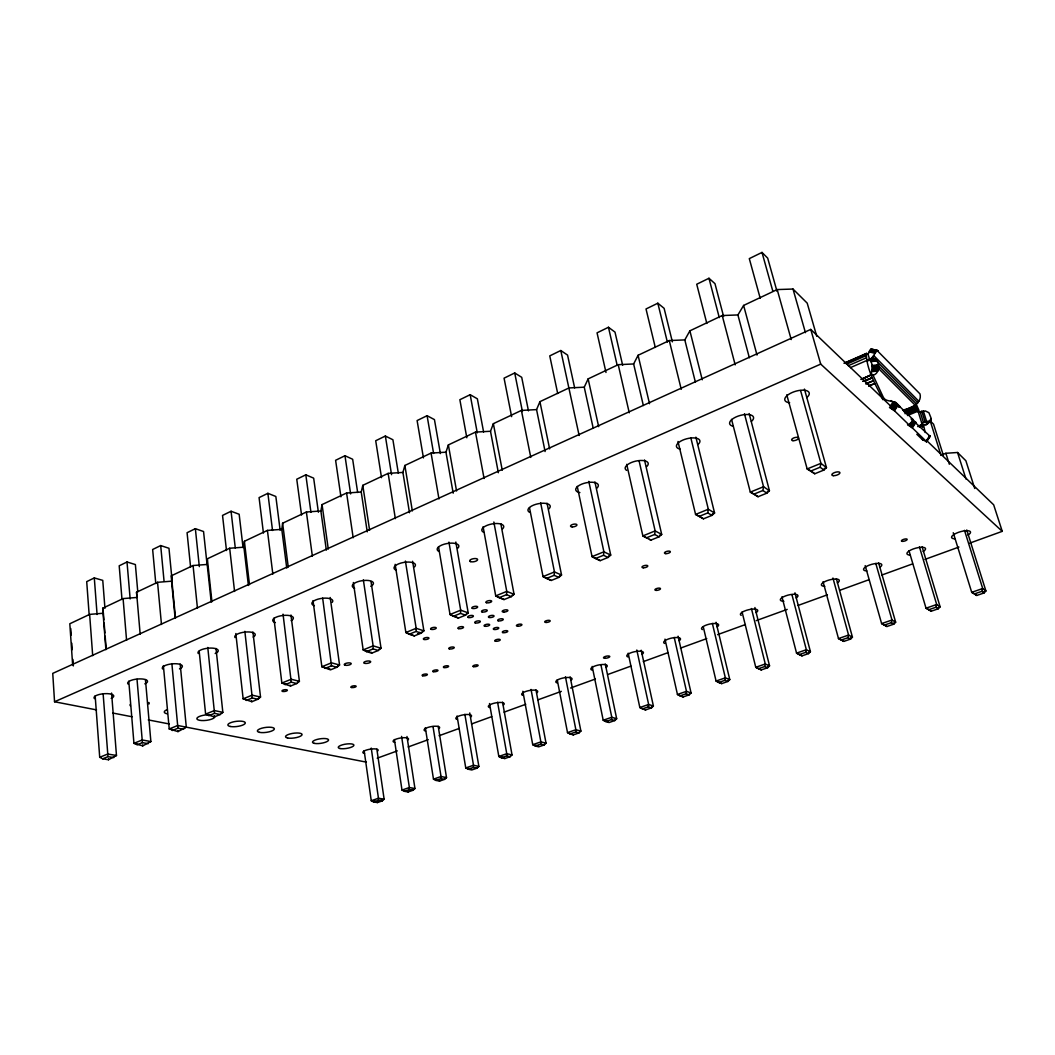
<?xml version="1.0" encoding="UTF-8"?>
<svg xmlns="http://www.w3.org/2000/svg" width="1055" height="1055" viewBox="0 0 1055 1055"><rect width="100%" height="100%" fill="white"/><g stroke="black" fill="none" stroke-linecap="round" stroke-linejoin="round"><path stroke-width="1.5" d="M868.806 360.586C871.681 359.03 874.476 353.926 877.087 350.497L919.986 393.897C922.545 403.445 910.149 408.509 902.922 410.065M882.903 399.713C876.072 385.392 866.366 369.659 866.326 353.438L868.014 354.15L869.729 359.861M353.372 582.505L363.171 649.906L366.441 651.608L373.088 648.917L373.127 645.845L363.355 579.868M364.146 750.672L371.255 800.745L373.615 801.971L378.415 800.31L378.455 798.253L371.241 748.074M211.198 602.023L207.176 564.438L207.347 558.794L229.674 548.244L243.916 547.176L244.391 541.281L267.416 530.401L281.791 529.359L282.608 523.227L306.385 512.005L320.878 510.989L322.065 504.593L346.594 493.002L361.232 492.026L362.788 485.353L388.148 473.379L402.904 472.429L404.869 465.466L431.073 453.083L445.962 452.186L448.375 444.92L475.475 432.115L490.496 431.258L493.371 423.662L521.407 410.421L536.56 409.604L539.923 401.665L568.962 387.95L584.246 387.185L588.136 378.89L618.217 364.674L633.633 363.962L638.09 355.284L669.266 340.554L684.814 339.908L689.891 330.822L722.227 315.537L737.907 314.944L743.617 305.436L777.192 289.571L793.004 289.044L807.207 303.141L816.755 336.268M394.412 739.542L401.995 790.076L404.382 791.316L409.3 789.615L409.366 787.518L401.586 736.39M395.15 564.32L405.872 632.512L409.195 634.24L416.066 631.444L416.171 628.305L405.397 561.049M425.323 727.66L433.486 779.144L435.9 780.397L440.937 778.656L441.03 776.533L433.012 726.539M438.511 546.635L450.023 614.511L453.413 616.265L460.521 613.377L460.679 610.172L448.929 542.112M457.066 715.976L465.756 767.948L468.196 769.214L473.352 767.433L473.497 765.257L464.859 714.288M483.085 526.709L495.718 595.89L499.173 597.671L506.519 594.69L506.756 591.393L493.846 522.014M908.197 424.941L909.647 425.481L894.455 410.764L889.471 407.415M489.507 703.527L498.83 756.461L501.31 757.754L506.598 755.921L506.756 753.718L497.591 702.261M918.325 412.057L921.661 422.831L923.507 424.769L926.316 424.624L930.853 420.628L931.064 418.083L928.914 412.716L925.354 410.949L918.232 412.096L914.936 405.107M926.316 424.624L927.569 423.675L927.793 421.13M529.505 507.706L543.035 576.597L546.543 578.417L554.152 575.331L554.455 571.942L540.661 502.853M522.845 691.262L532.735 744.698L535.254 746.004L540.674 744.118L540.872 741.876L531.047 689.429M909.647 425.481L913.353 419.85L898.253 405.107C894.297 399.252 885.897 402.904 883.246 397.128L873.026 375.224L870.731 372.969C874.186 370.213 871.377 355.482 867.25 361.39M557.238 679.802L567.524 732.618L570.069 733.937L575.634 732.012L575.872 729.73L565.44 676.783M577.256 486.395L592.053 556.618L595.613 558.477L603.513 555.273L603.895 551.805L588.809 481.37M873.026 375.224C882.151 373.233 879.633 353.531 868.964 359.425M592.198 666.417L603.209 720.235L605.794 721.567L611.504 719.589L611.781 717.268L600.941 664.914M626.723 464.332L642.864 535.914L646.504 537.799L654.68 534.476L655.142 530.902L639.053 460.719M628.173 653.19L639.844 707.523L642.455 708.881L648.311 706.85L648.64 704.463L636.811 650.012M677.983 441.478L695.588 514.431L699.28 516.343L707.773 512.901L708.327 509.235L690.788 437.667M664.98 639.132L677.455 694.467L680.093 695.838L686.119 693.755L686.488 691.328L674.211 637.444M703.263 626.775L716.081 681.055L718.758 682.453L724.943 680.317L725.352 677.838L712.362 623.439M731.563 419.376L750.316 492.118L754.074 494.083L762.897 490.496L763.543 486.724L744.448 413.771M742.074 611.966L755.762 667.288L758.479 668.699L764.835 666.496L765.297 663.977L751.424 608.524M922.426 439.632L926.607 441.702L912.324 427.868L907.498 424.624M786.766 394.807L807.167 468.948L811.005 470.952L820.17 467.22L820.909 463.343L800.587 390.574M781.953 596.774L796.551 653.124L799.308 654.562L805.835 652.293L806.35 649.722L791.975 594.809M912.113 419.666L930.194 436.374L928.756 435.821M823.058 581.661L838.488 638.578L841.283 640.029L847.996 637.695L848.576 635.07L832.936 578.021M865.192 565.638L881.624 623.597L884.459 625.074L891.37 622.674L892.003 619.997L875.795 563.462M908.988 550.723L926.026 608.194L928.888 609.685L936.009 607.218L936.695 604.489L919.433 546.886M953.245 532.709L971.721 592.33L974.635 593.846L981.954 591.301L982.706 588.519L964.494 530.322M868.014 354.15L871.166 349.06L877.615 350.458M890.222 406.281L893.255 401.744M890.42 407.969L894.218 402.298M891.422 408.575L895.22 402.904M892.385 409.208L896.183 403.538M893.255 409.802L897.04 404.131M893.954 410.342L897.752 404.672M894.455 410.764L898.253 405.107M908.896 425.271L910.36 423.068M909.41 425.073L913.116 419.56M909.397 425.758L913.353 419.85M910.333 426.365L914.026 420.879M911.177 426.945L914.856 421.459M911.85 427.46L915.529 421.974M912.324 427.868L916.004 422.382M925.842 441.478L929.442 436.15M926.396 441.333L929.996 435.992M926.343 441.663L929.93 436.335M926.607 441.702L930.22 436.256M984.078 591.618L985.911 590.985L982.706 588.519L971.721 592.33L976.785 595.468L984.091 592.936L985.911 590.985L966.762 529.992M938.357 607.429L940.124 606.823L936.695 604.489L926.026 608.194L931.209 611.214L938.304 608.761L940.124 606.823L922.123 546.872M893.928 622.793L895.655 622.199L892.003 619.997L881.624 623.597L886.925 626.512L893.809 624.138L895.655 622.199L878.604 562.856M842.404 640.622L843.881 641.387L850.581 639.079L852.44 637.154L836.404 578.839M799.308 654.562L802.037 655.854L808.552 653.599L810.425 651.687L794.942 592.804M758.479 668.699L761.328 669.912L767.671 667.723L769.543 665.837L754.905 607.522M718.758 682.453L721.726 683.6L727.897 681.464L729.783 679.591L716.042 622.279M680.093 695.838L683.178 696.92L689.179 694.849L691.078 692.977L678.075 636.218M642.455 708.881L645.634 709.896L651.476 707.879L653.388 706.019L641.203 650.249M605.794 721.567L609.065 722.53L614.762 720.565L616.674 718.719L605.267 663.938M570.069 733.937L573.432 734.847L578.984 732.922L580.896 731.102L570.135 676.835M535.254 746.004L538.696 746.848L544.116 744.975L546.028 743.168L535.966 689.878M824.179 468.565L826.461 467.629L820.909 463.343L807.167 468.948L814.75 473.761L823.876 470.068L826.461 467.629L804.424 389.084M501.31 757.754L504.831 758.545L510.106 756.725L512.031 754.918L502.549 702.129M927.965 422.066L931.235 419.02M925.459 424.756L929.587 421.578M927.899 422.923L931.169 419.89M468.196 769.214L471.796 769.965L476.952 768.185L478.865 766.392L469.752 712.943M927.042 424.255L930.853 420.628M767.262 491.643L769.451 490.746L763.543 486.724L750.316 492.118L758.07 496.72L766.853 493.16L769.451 490.746L749.142 413.56M435.9 780.397L439.566 781.096L444.59 779.355L446.516 777.588L438.207 726.236M712.455 513.851L714.578 512.994L708.327 509.235L695.588 514.431L703.487 518.809L711.954 515.394L714.578 512.994L695.878 437.166M404.382 791.316L408.114 791.962L413.019 790.274L414.945 788.507L406.966 736.496M373.615 801.971L377.413 802.578L382.2 800.916L384.125 799.176L376.872 749.235M649.484 539.382L650.909 540.107L659.058 536.81L661.696 534.437L644.5 459.954M595.613 558.477L600.203 560.64L608.062 557.449L610.713 555.101L594.928 481.95M546.543 578.417L551.29 580.448L558.886 577.375L561.537 575.041L547.07 503.209M499.173 597.671L504.066 599.57L511.398 596.602L514.062 594.282L500.822 523.755M453.413 616.265L458.463 618.032L465.545 615.171L468.209 612.876L455.839 542.033M409.195 634.24L414.378 635.888L421.222 633.119L423.886 630.837L412.611 561.273M366.441 651.608L371.729 653.15L378.349 650.473L381.026 648.218L371.017 581.542M313.005 600.598L321.867 666.747L330.479 669.859L336.888 667.261L339.565 665.019L330.202 597.499M273.891 618.151L281.87 683.047L290.534 686.04L296.745 683.521L299.409 681.306L290.956 615.012M235.806 633.541L243.151 698.832L251.842 701.707L257.855 699.267L260.532 697.065L252.923 631.998M199.184 651.186L205.619 714.13L214.35 716.886L220.179 714.525L222.842 712.336L216.024 648.495M163.38 665.6L169.235 728.952L177.992 731.603L186.3 727.159L180.181 664.017M128.789 681.187L133.945 743.34L142.728 745.885L150.865 741.52L145.445 679.578M95.161 695.825L99.711 757.292L102.652 758.809L108.507 759.745L116.472 755.459L111.579 693.056M862.792 378.982L871.285 374.828L861.091 379.22M104.946 608.3L102.757 580.369L94.304 577.929L86.708 581.635L89.174 614.96M137.77 591.723L135.383 564.557L127.009 561.985L119.202 565.797L121.998 599.464M172.255 582.175L168.971 548.284L160.69 545.567L152.645 549.497L155.784 583.507M207.031 564.148L203.549 531.522L195.36 528.674L187.078 532.709L190.586 567.076M243.059 547.637L239.155 514.26L231.071 511.253L222.539 515.42L226.482 550.499M280.142 530.203L275.843 496.483L267.878 493.318L259.082 497.604L263.433 533.052M318.386 512.229L313.665 478.152L305.818 474.816L296.758 479.234L301.545 515.051M357.658 492.5L352.66 459.255L344.972 455.734L335.609 460.297L340.923 496.826M398.355 473.352L392.908 439.75L385.365 436.031L375.712 440.739L381.514 477.678M440.383 453.571L434.449 419.613L427.077 415.696L417.107 420.563L423.437 457.883M483.599 431.996L477.361 398.816L470.174 394.689L459.861 399.713L466.824 437.772M528.463 410.87L521.711 377.321L514.721 372.969L504.066 378.165L511.622 416.633M574.645 387.91L567.564 355.1L560.785 350.511L549.76 355.891L557.699 393.515M622.661 365.281L614.999 332.114L608.458 327.274L597.051 332.839L605.992 372.468M672.378 341.846L664.109 308.324L657.832 303.207L646.016 308.97L655.287 347.425M723.611 316.5L714.974 283.663L708.973 278.269L696.722 284.243L706.837 323.476M776.994 291.312L767.684 258.119L762 252.422L749.301 258.62L760.207 298.275M865.206 381.172L872.261 377.73L863.003 381.185M103.891 619.799L103.377 613.232L89.635 614.392L69.815 623.756L72.624 664.637M105.909 649.669L102.691 608.234L123.092 598.594L136.965 597.447L136.543 592.237L157.551 582.307L171.543 581.186L171.411 575.766L193.065 565.533L207.176 564.438M861.276 379.483L871.285 374.828M865.957 384.139L873.461 380.723L866.102 383.413M891.515 406.861L810.754 329.411L52.75 673.38L54.544 701.76L96.559 709.896M54.544 701.76L820.711 364.107L1002.25 531.338L969.756 543.127M917.652 426.563L922.11 424.611L921.582 422.87L928.717 421.71M843.947 363.223L866.326 353.438M844.686 363.184L867.039 353.412M845.029 363.382L865.957 354.216M846.479 364.226L865.944 355.72M848.286 365.689L866.287 357.843M850.449 367.615L866.959 360.428M922.637 427.341L922.426 425.719L919.433 426.959L922.426 425.719L922.11 424.611L919.09 425.838M868.727 386.17L874.793 383.585L868.832 385.616M903.397 410.646L915.397 405.674M903.937 411.476L915.938 406.518M904.504 412.518L916.492 407.56M905.045 413.692L917.046 408.747M907.036 414.312L917.534 409.986M907.445 415.525L917.956 411.199M99.711 757.292L107.702 754.035L116.472 755.459L115.14 756M102.652 758.809L107.979 756.646L113.821 757.596M136.926 744.883L142.425 742.654L148.214 743.669M172.268 730.522L177.926 728.227L183.649 729.322M208.692 715.725L214.534 713.351L220.179 714.525M246.263 700.454L252.29 698.001L257.855 699.267M285.048 684.695L291.259 682.163L296.745 683.521M325.085 668.422L331.507 665.811L336.888 667.261M149.494 742.074L150.865 741.52L142.188 739.977L133.945 743.34L136.847 743.841M184.889 727.726L186.3 727.159M221.379 712.929L222.842 712.336L214.376 710.556L205.619 714.13L209.866 715M259.016 697.672L260.532 697.065L252.185 695.153L243.151 698.832L245.934 699.465M297.853 681.926L299.409 681.306L291.206 679.249L281.87 683.047L287.369 684.392M337.956 665.679L339.565 665.019L331.494 662.817L321.867 666.747L329.964 668.923M379.365 648.891L381.026 648.218L373.127 645.845L363.171 649.906L369.791 651.845M422.171 631.536L423.886 630.837L416.171 628.305L405.872 632.512L414.378 635.888M466.429 613.588L468.209 612.876L460.679 610.172L450.023 614.511L458.463 618.032M512.229 595.02L514.062 594.282L506.756 591.393L495.718 595.89L504.066 599.57M559.638 575.806L561.537 575.041L554.455 571.942L543.035 576.597L551.29 580.448M608.748 555.893L610.713 555.101L603.895 551.805L592.053 556.618L600.203 560.64M659.652 535.254L661.696 534.437L655.142 530.902L642.864 535.914L650.909 540.107M863.082 381.369L872.261 377.73M941.35 455.061L945.873 453.281L957.544 452.49L965.866 460.745L974.728 488.478M919.419 426.906L922.426 425.719M377.202 758.189L397.313 750.896M408.153 746.966L428.264 739.661M439.091 735.731L459.202 728.438M471.585 723.941L491.696 716.635M504.066 712.151L525.733 704.292M538.103 699.795L561.313 691.368M570.597 688.005L595.35 679.024M607.733 674.527L630.93 666.101M643.313 661.617L668.066 652.623M680.449 648.139L706.745 638.592M717.571 634.662L745.423 624.547M756.25 620.617L787.201 609.394M798.028 605.465L827.423 594.796M839.806 590.299L869.201 579.63M881.571 575.133L912.522 563.911M924.892 559.414L958.929 547.057M401.995 790.076L409.366 787.518L414.945 788.507L413.718 788.942M381.435 800.112L376.952 801.655L377.413 802.578M382.925 799.585L384.125 799.176L378.455 798.253L371.255 800.745L375.527 801.431M412.189 789.47L407.599 791.052L408.114 791.962M445.263 778.023L446.516 777.588L441.03 776.533L433.486 779.144L436.243 779.671M477.585 766.84L478.865 766.392L473.497 765.257L465.756 767.948L471.15 769.069M510.712 755.38L512.031 754.918L506.756 753.718L498.83 756.461L502.8 757.358M544.67 743.63L546.028 743.168L540.872 741.876L532.735 744.698L537.918 745.964M579.512 731.577L580.896 731.102L575.872 729.73L567.524 732.618L573.432 734.847M615.236 719.22L616.674 718.719L611.781 717.268L603.209 720.235L608.128 721.673M651.924 706.534L653.388 706.019L648.64 704.463L639.844 707.523L645.634 709.896M689.574 693.504L691.078 692.977L686.488 691.328L677.455 694.467L683.178 696.92M728.24 680.119L729.783 679.591L725.352 677.838L716.081 681.055L721.726 683.6M767.961 666.378L769.543 665.837L765.297 663.977L755.762 667.288L761.328 669.912M808.789 652.254L810.425 651.687L806.35 649.722L796.551 653.124L802.037 655.854M850.765 637.734L852.44 637.154L848.576 635.07L838.488 638.578L843.881 641.387M898.649 407.23L900.205 406.782L895.458 402.166L893.902 402.614L895.801 404.461M868.489 359.61L875.742 358.937M868.067 360.085L871.206 359.781M869.927 359.979L876.217 359.359M870.362 360.678L876.652 360.058M870.705 361.601L877.008 360.981M871.878 365.465L878.182 364.845M872.129 366.547L878.433 365.927M872.261 367.72L878.564 367.1M872.261 368.894L878.578 368.261M872.142 369.989L878.446 369.369M871.905 370.938L878.195 370.318M871.562 371.676L877.852 371.044M913.34 419.982L911.045 418.993M378.415 800.31L382.2 800.916M409.3 789.615L413.019 790.274M173.534 729.77L169.235 728.952L177.728 725.497L366.375 762.132M440.937 778.656L444.59 779.355M112.714 713.022L132.099 716.78M148.254 719.906L169.262 723.967M473.352 767.433L476.952 768.185M506.598 755.921L510.106 756.725M871.166 349.06L878.063 350.722M870.586 349.39L876.507 350.827M870.006 349.996L875.914 351.434M869.452 350.827L875.36 352.265M868.964 351.829L874.872 353.267M540.674 744.118L544.116 744.975M575.634 732.012L578.984 732.922M373.088 648.917L378.349 650.473M611.504 719.589L614.762 720.565M416.066 631.444L421.222 633.119M648.311 706.85L651.476 707.879M460.521 613.377L465.545 615.171M686.119 693.755L689.179 694.849M506.519 594.69L511.398 596.602M724.943 680.317L727.897 681.464M554.152 575.331L558.886 577.375M764.835 666.496L767.671 667.723M603.513 555.273L608.062 557.449M805.835 652.293L808.552 653.599M654.68 534.476L659.058 536.81M847.996 637.695L850.581 639.079M699.28 516.343L703.487 518.809M884.459 625.074L886.925 626.512M707.773 512.901L711.954 515.394M891.37 622.674L893.809 624.138M754.074 494.083L758.07 496.72M928.888 609.685L931.209 611.214M762.897 490.496L766.853 493.16M936.009 607.218L938.304 608.761M811.005 470.952L814.75 473.761M974.635 593.846L976.785 595.468M820.17 467.22L823.876 470.068M981.954 591.301L984.091 592.936M916.795 434.264L923.059 440.238M927.16 441.03L993.665 504.804L1002.25 531.338M891.172 400.597L893.4 402.759M877.945 367.931L915.028 405.067M877.298 364.621L916.61 404.144M872.92 357.381L917.916 402.852M873.883 355.693L918.826 401.282M504.119 757.661L504.831 758.545M371.109 652.227L371.729 653.15M438.986 780.199L439.566 781.096M916.703 405.16L918.984 410.474M290.112 685.064L290.534 686.04M251.512 700.718L251.842 701.707M957.544 452.49L965.998 479.049M945.873 453.281L949.329 464.24M943.394 455.509L933.57 424.216L930.194 420.853L941.034 455.457M923.336 410.962L926.699 421.723M921.74 411.094L925.103 421.868M920.026 411.476L923.376 422.251M923.507 424.769L925.195 432.497M810.754 329.411L820.711 364.107M793.004 289.044L805.44 332.655M777.192 289.571L791.224 339.565M762 252.422L772.774 290.982M743.617 305.436L757.015 355.073M737.907 314.944L749.353 357.777M722.227 315.537L735.19 364.872M708.973 278.269L719.273 317.608M689.891 330.822L702.248 379.8M684.814 339.908L695.416 382.24M669.266 340.554L681.253 389.321M657.832 303.207L667.367 342.11M214.112 715.883L214.35 716.886M638.09 355.284L649.511 403.709M633.633 363.962L643.352 405.529M618.217 364.674L629.255 412.782M608.458 327.274L617.201 365.412M588.136 378.89L598.66 426.655M584.246 387.185L593.226 428.277M560.785 350.511L579.142 435.504M539.923 401.665L549.615 448.889M536.56 409.604L545.105 451.54M514.721 372.969L522.423 411.542M521.407 410.421L530.784 457.435M493.371 423.662L502.259 470.253M490.496 431.258L498.356 472.719M470.174 394.689L477.269 432.84M475.475 432.115L484.074 478.508M448.375 444.92L456.551 490.984M445.962 452.186L453.188 493.186M427.077 415.696L433.605 453.439M431.073 453.083L438.972 498.962M404.869 465.466L412.347 510.923M402.904 472.429L409.485 512.717M385.365 436.031L391.55 474.671M388.148 473.379L395.348 518.625M177.833 730.588L177.992 731.603M362.788 485.353L369.619 530.296M361.232 492.026L367.246 531.865M344.972 455.734L350.629 493.951M346.594 493.002L353.174 537.747M322.065 504.593L328.276 549.048M320.878 510.989L326.338 550.117M305.818 474.816L310.948 512.348M322.659 598.119L331.507 665.811M102.691 608.234L103.377 613.232M306.385 512.005L312.372 556.262M282.608 523.227L288.252 567.089M281.791 529.359L286.749 568.065M267.878 493.318L272.533 530.467M283.043 614.168L291.259 682.163M267.416 530.401L272.836 574.065M244.391 541.281L249.494 584.668M243.916 547.176L248.4 585.459M231.071 511.253L235.291 548.02M244.852 631.325L252.29 698.001M229.674 548.244L234.566 591.433M207.347 558.794L211.936 601.693M195.36 528.674L199.329 566.627M207.782 647.453L214.534 713.351M107.979 756.646L103.139 694.019M193.065 565.533L197.443 608.142M171.411 575.766L175.512 618.098M171.543 581.186L175.143 618.375M160.69 545.567L164.066 581.292M171.873 663.608L177.926 728.227M157.551 582.307L161.468 624.468M136.543 592.237L140.17 634.24M142.425 742.654L137.018 679.301M127.009 561.985L130.161 598.95M123.092 598.594L126.574 640.293M142.649 744.856L142.728 745.885M104.142 623.083L104.907 632.934M105.17 636.218L106.067 647.704M94.304 577.929L97.086 614.524M89.635 614.392L92.695 655.656M70.764 628.569L71.213 635.07M71.766 643.181L72.215 649.682M72.887 659.428L73.336 665.929M108.494 758.69L108.507 759.745M910.096 555.101A9.653 3.033 -15.8 0 1 909.239 550.881A9.653 3.033 -15.8 0 1 922.413 547.268A9.653 3.033 -15.8 0 1 923.191 551.514M420.022 632.38A2.875 0.989 -9.2 0 1 417.543 633.844M364.529 753.468A7.754 2.11 -8.9 0 1 364.74 750.685A7.754 2.11 -8.9 0 1 374.512 748.865A7.754 2.11 -8.9 0 1 377.624 751.015M394.702 742.404A7.833 2.163 -9.2 0 1 395.111 739.515A7.833 2.163 -9.2 0 1 404.988 737.682A7.833 2.163 -9.2 0 1 407.955 739.924M425.613 731.075A7.913 2.229 -9.5 0 1 426.207 728.082A7.913 2.229 -9.5 0 1 436.203 726.222A7.913 2.229 -9.5 0 1 439.012 728.57M457.263 719.47A7.992 2.281 -9.9 0 1 458.081 716.371A7.992 2.281 -9.9 0 1 468.183 714.486A7.992 2.281 -9.9 0 1 470.82 716.938M489.691 707.575A8.084 2.334 -10.3 0 1 490.733 704.358A8.084 2.334 -10.3 0 1 500.954 702.459A8.084 2.334 -10.3 0 1 503.42 705.017M522.937 695.39A8.176 2.4 -10.7 0 1 524.203 692.054A8.176 2.4 -10.7 0 1 534.555 690.128A8.176 2.4 -10.7 0 1 536.824 692.805M557.014 682.902A8.282 2.466 -11.1 0 1 558.53 679.433A8.282 2.466 -11.1 0 1 569.001 677.481A8.282 2.466 -11.1 0 1 571.072 680.277M591.961 670.083A8.387 2.519 -11.5 0 1 593.728 666.496A8.387 2.519 -11.5 0 1 604.344 664.518A8.387 2.519 -11.5 0 1 606.19 667.433M627.817 656.935A8.506 2.585 -12 0 1 629.861 653.203A8.506 2.585 -12 0 1 640.596 651.212A8.506 2.585 -12 0 1 642.231 654.258M664.624 643.445A8.638 2.651 -12.5 0 1 666.931 639.581A8.638 2.651 -12.5 0 1 677.811 637.55A8.638 2.651 -12.5 0 1 679.209 640.728M702.393 629.598A8.77 2.717 -13 0 1 705.004 625.575A8.77 2.717 -13 0 1 716.029 623.531A8.77 2.717 -13 0 1 717.176 626.855M741.19 615.368A8.928 2.783 -13.5 0 1 744.118 611.201A8.928 2.783 -13.5 0 1 755.275 609.131A8.928 2.783 -13.5 0 1 756.158 612.599M783.878 601.31A9.086 2.849 -14.1 0 1 782.072 597.618A9.086 2.849 -14.1 0 1 794.455 594.242A9.086 2.849 -14.1 0 1 796.209 597.948M824.786 586.329A9.258 2.901 -14.6 0 1 823.282 582.479A9.258 2.901 -14.6 0 1 835.916 579.024A9.258 2.901 -14.6 0 1 837.367 582.901M866.841 570.94A9.442 2.967 -15.2 0 1 865.654 566.904A9.442 2.967 -15.2 0 1 878.551 563.37A9.442 2.967 -15.2 0 1 879.672 567.419M954.59 538.815A9.864 3.099 -16.4 0 1 954.089 534.397A9.864 3.099 -16.4 0 1 967.554 530.691A9.864 3.099 -16.4 0 1 967.963 535.136M789.668 402.759A12.7 5.42 -16.6 0 1 787.228 395.467A12.7 5.42 -16.6 0 1 804.451 390.245A12.7 5.42 -16.6 0 1 806.759 397.577M733.159 426.26A12.37 5.262 -15.4 0 1 732.605 418.927A12.37 5.262 -15.4 0 1 749.063 414.615A12.37 5.262 -15.4 0 1 751.371 421.486M680.211 449.166A12.067 5.104 -14.3 0 1 679.117 442.203A12.067 5.104 -14.3 0 1 695.179 438.01A12.067 5.104 -14.3 0 1 698.001 444.524M626.617 470.385A11.803 4.945 -13.2 0 1 629.439 463.448A11.803 4.945 -13.2 0 1 644.315 460.719A11.803 4.945 -13.2 0 1 646.544 466.732M579.894 492.566A11.565 4.787 -12.2 0 1 577.837 486.289A11.565 4.787 -12.2 0 1 593.174 482.306A11.565 4.787 -12.2 0 1 596.893 488.149M529.702 512.374A11.354 4.629 -11.3 0 1 531.535 506.07A11.354 4.629 -11.3 0 1 545.91 503.42A11.354 4.629 -11.3 0 1 548.956 508.84M483.704 532.3A11.157 4.471 -10.4 0 1 485.089 526.287A11.157 4.471 -10.4 0 1 499.239 523.676A11.157 4.471 -10.4 0 1 502.642 528.819M439.249 551.567A10.985 4.312 -9.7 0 1 440.225 545.817A10.985 4.312 -9.7 0 1 454.138 543.259A10.985 4.312 -9.7 0 1 457.883 548.138M396.258 570.201A10.827 4.167 -8.9 0 1 396.838 564.702A10.827 4.167 -8.9 0 1 410.527 562.183A10.827 4.167 -8.9 0 1 414.602 566.825M354.665 588.228A10.682 4.022 -8.3 0 1 355.733 582.531A10.682 4.022 -8.3 0 1 370.292 580.83A10.682 4.022 -8.3 0 1 370.793 586.343M314.377 605.676A10.55 3.877 -7.7 0 1 314.245 600.664A10.55 3.877 -7.7 0 1 327.512 598.211A10.55 3.877 -7.7 0 1 332.154 602.405M275.368 622.582A10.431 3.745 -7.2 0 1 275.711 617.373A10.431 3.745 -7.2 0 1 289.94 615.658A10.431 3.745 -7.2 0 1 291.14 620.696M235.028 637.576A10.313 3.613 -6.7 0 1 247.121 631.945A10.313 3.613 -6.7 0 1 253.16 637.075M198.287 653.533A10.207 3.482 -6.3 0 1 203.892 648.917A10.207 3.482 -6.3 0 1 216.499 648.917A10.207 3.482 -6.3 0 1 215.18 653.52M162.641 669.015A10.115 3.363 -5.9 0 1 167.956 664.571A10.115 3.363 -5.9 0 1 180.511 664.492A10.115 3.363 -5.9 0 1 179.482 668.923M128.051 684.036A10.023 3.244 -5.6 0 1 133.075 679.75A10.023 3.244 -5.6 0 1 145.59 679.618A10.023 3.244 -5.6 0 1 144.838 683.864M94.475 698.621A9.943 3.125 -5.3 0 1 99.236 694.48A9.943 3.125 -5.3 0 1 111.698 694.296A9.943 3.125 -5.3 0 1 111.197 698.37M214.574 716.068A9.06 2.73 -6.7 0 1 206.49 720.341A9.06 2.73 -6.7 0 1 196.889 718.35A9.06 2.73 -6.7 0 1 208.283 714.763M167.099 713.787A9.324 2.849 -6.3 0 1 166.927 709.738M130.464 705.874A9.627 2.98 -5.8 0 1 130.293 704.331M148.808 702.472A9.627 2.98 -5.8 0 1 148.926 704.015M665.797 553.638A3.046 1.108 -13 0 0 670.373 551.818A3.046 1.108 -13 0 0 666.008 551.646A3.046 1.108 -13 0 0 665.797 553.638M449.311 648.878A2.756 0.91 -9.7 0 0 454.006 648.007A2.756 0.91 -9.7 0 0 451.263 647.124A2.756 0.91 -9.7 0 0 449.311 648.878M517.913 626.248A2.809 0.95 -10.6 0 0 521.922 624.666A2.809 0.95 -10.6 0 0 517.649 624.626A2.809 0.95 -10.6 0 0 517.913 626.248M443.865 667.525A2.677 0.857 -9.6 0 0 448.415 666.681A2.677 0.857 -9.6 0 0 445.738 665.876A2.677 0.857 -9.6 0 0 443.865 667.525M433.209 671.666A2.664 0.844 -9.5 0 0 437.746 670.822A2.664 0.844 -9.5 0 0 435.056 670.031A2.664 0.844 -9.5 0 0 433.209 671.666M422.646 675.767A2.651 0.831 -9.4 0 0 427.156 674.923A2.651 0.831 -9.4 0 0 424.453 674.145A2.651 0.831 -9.4 0 0 422.646 675.767M364.529 663.305A3.508 1.147 -8.6 0 0 370.463 662.197A3.508 1.147 -8.6 0 0 366.718 661.142A3.508 1.147 -8.6 0 0 364.529 663.305M345.025 665.204A3.521 1.147 -8.3 0 0 350.985 664.096A3.521 1.147 -8.3 0 0 347.161 663.041A3.521 1.147 -8.3 0 0 345.025 665.204M423.873 639.436A2.835 0.963 -9.3 0 0 428.712 638.552A2.835 0.963 -9.3 0 0 425.811 637.616A2.835 0.963 -9.3 0 0 423.873 639.436M431.113 629.347A2.888 0.989 -9.4 0 0 436.018 628.437A2.888 0.989 -9.4 0 0 433.104 627.474A2.888 0.989 -9.4 0 0 431.113 629.347M468.222 617.465A2.901 1.015 -10 0 0 473.168 616.555A2.901 1.015 -10 0 0 470.332 615.54A2.901 1.015 -10 0 0 468.222 617.465M482.003 611.9A2.914 1.015 -10.2 0 0 486.975 610.99A2.914 1.015 -10.2 0 0 484.166 609.948A2.914 1.015 -10.2 0 0 482.003 611.9M472.376 608.392A2.954 1.042 -10 0 0 477.388 607.469A2.954 1.042 -10 0 0 474.526 606.401A2.954 1.042 -10 0 0 472.376 608.392M486.381 602.695A2.967 1.055 -10.3 0 0 491.432 601.759A2.967 1.055 -10.3 0 0 488.584 600.691A2.967 1.055 -10.3 0 0 486.381 602.695M470.398 561.59A4.009 1.53 -10.1 0 0 477.242 560.337A4.009 1.53 -10.1 0 0 473.326 558.702A4.009 1.53 -10.1 0 0 470.398 561.59M605.043 658.294A3.218 0.989 -11.7 0 0 609.777 656.553A3.218 0.989 -11.7 0 0 605.056 656.553A3.218 0.989 -11.7 0 0 605.043 658.294M572.166 526.907A3.271 1.279 -11.8 0 0 576.94 524.902A3.271 1.279 -11.8 0 0 572.074 524.665A3.271 1.279 -11.8 0 0 572.166 526.907M503.763 612.058A2.901 1.002 -10.5 0 0 507.89 610.41A2.901 1.002 -10.5 0 0 503.459 610.344A2.901 1.002 -10.5 0 0 503.763 612.058M498.145 620.775A2.862 0.976 -10.4 0 0 503.011 619.878A2.862 0.976 -10.4 0 0 500.294 618.889A2.862 0.976 -10.4 0 0 498.145 620.775M488.861 617.412A2.888 1.002 -10.3 0 0 493.78 616.516A2.888 1.002 -10.3 0 0 491.01 615.5A2.888 1.002 -10.3 0 0 488.861 617.412M475.212 622.885A2.875 0.989 -10.1 0 0 480.104 621.988A2.875 0.989 -10.1 0 0 477.322 620.999A2.875 0.989 -10.1 0 0 475.212 622.885M484.562 626.169A2.849 0.963 -10.2 0 0 489.401 625.285A2.849 0.963 -10.2 0 0 486.672 624.309A2.849 0.963 -10.2 0 0 484.562 626.169M493.753 629.4A2.809 0.95 -10.3 0 0 498.54 628.516A2.809 0.95 -10.3 0 0 495.863 627.567A2.809 0.95 -10.3 0 0 493.753 629.4M502.76 632.578A2.796 0.936 -10.4 0 0 507.521 631.694A2.796 0.936 -10.4 0 0 504.883 630.758A2.796 0.936 -10.4 0 0 502.76 632.578M792.978 440.674A3.574 1.437 -16 0 0 798.49 438.366A3.574 1.437 -16 0 0 793.716 437.944A3.574 1.437 -16 0 0 792.978 440.674M351.434 687.491A2.677 0.844 -8.5 0 0 355.97 686.66A2.677 0.844 -8.5 0 0 353.069 685.908A2.677 0.844 -8.5 0 0 351.434 687.491M833.331 475.673A4.22 1.583 -16 0 0 839.912 473.036A4.22 1.583 -16 0 0 834.4 472.614A4.22 1.583 -16 0 0 833.331 475.673M902.421 541.373A2.954 0.95 -15.9 0 0 907.102 539.633A2.954 0.95 -15.9 0 0 903.37 539.448A2.954 0.95 -15.9 0 0 902.421 541.373M656.21 590.391A2.862 0.976 -12.6 0 0 660.509 588.73A2.862 0.976 -12.6 0 0 656.381 588.624A2.862 0.976 -12.6 0 0 656.21 590.391M473.379 666.628A2.638 0.831 -10 0 0 477.875 665.784A2.638 0.831 -10 0 0 475.304 664.993A2.638 0.831 -10 0 0 473.379 666.628M282.621 691.421A2.743 0.87 -7.6 0 0 287.237 690.563A2.743 0.87 -7.6 0 0 284.112 689.812A2.743 0.87 -7.6 0 0 282.621 691.421M495.27 641.15A2.756 0.91 -10.3 0 0 499.951 640.279A2.756 0.91 -10.3 0 0 497.327 639.383A2.756 0.91 -10.3 0 0 495.27 641.15M546.134 622.45A2.796 0.936 -11 0 0 550.183 620.881A2.796 0.936 -11 0 0 545.963 620.828A2.796 0.936 -11 0 0 546.134 622.45M458.424 628.609A2.862 0.976 -9.8 0 0 463.29 627.699A2.862 0.976 -9.8 0 0 460.468 626.736A2.862 0.976 -9.8 0 0 458.424 628.609M643.339 567.788A2.994 1.068 -12.6 0 0 647.81 566.021A2.994 1.068 -12.6 0 0 643.484 565.876A2.994 1.068 -12.6 0 0 643.339 567.788M339.974 748.523A7.939 2.202 -8.6 0 0 353.412 746.043A7.939 2.202 -8.6 0 0 344.8 744.263A7.939 2.202 -8.6 0 0 339.974 748.523M314.364 743.379A8.137 2.295 -8.3 0 0 328.105 740.834A8.137 2.295 -8.3 0 0 319.098 738.975A8.137 2.295 -8.3 0 0 314.364 743.379M287.58 737.999A8.348 2.387 -7.9 0 0 301.638 735.401A8.348 2.387 -7.9 0 0 292.235 733.449A8.348 2.387 -7.9 0 0 287.58 737.999M259.556 732.368A8.572 2.492 -7.6 0 0 273.957 729.704A8.572 2.492 -7.6 0 0 264.093 727.673A8.572 2.492 -7.6 0 0 259.556 732.368M230.188 726.46A8.809 2.611 -7.2 0 0 244.931 723.743A8.809 2.611 -7.2 0 0 234.592 721.607A8.809 2.611 -7.2 0 0 230.188 726.46"/></g></svg>
